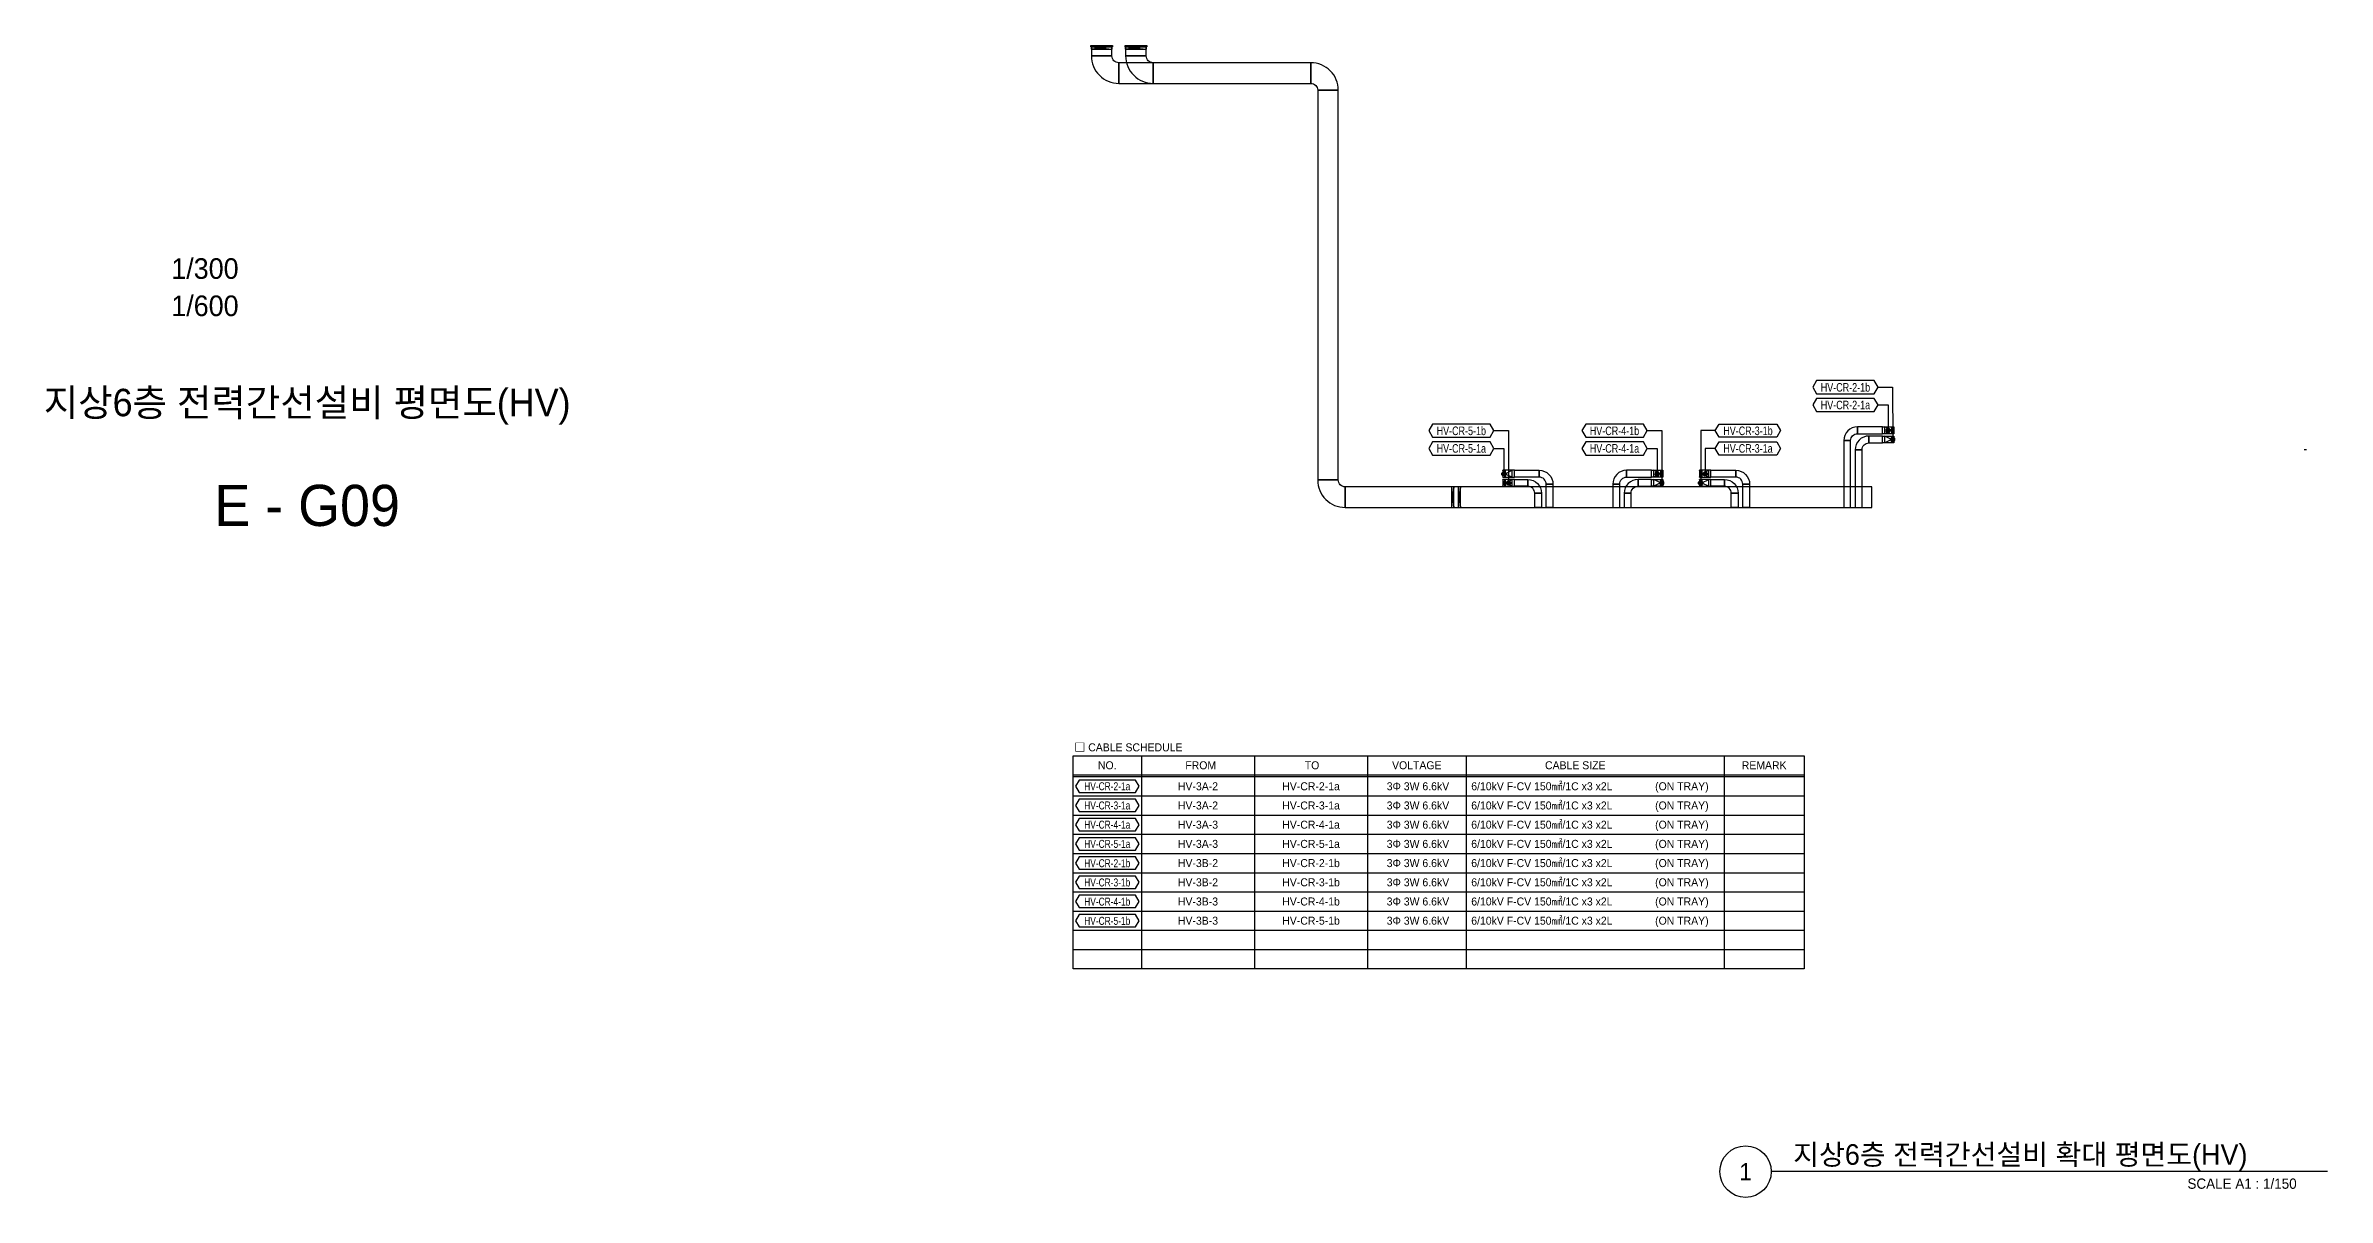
# Model space of a CAD drawing. Header units: millimetres. Extents: x 28900 to 374841, y -351975 to 849955.
# Drawn here: x 221811 to 321611, y 717225 to 767600 of the extents above; entities that cross this region are included whole.
import ezdxf
from ezdxf.enums import TextEntityAlignment as Align

# ---------------------------------------------------------------- set-up
doc = ezdxf.new("R2010")
doc.units = ezdxf.units.MM
doc.header["$LTSCALE"] = 150
for name, color, linetype in [('-----26 Electrical Cable Tray_HV_UT A', 1, 'Continuous'), ('-----26 Electrical Cable Tray_HV_UT B', 71, 'Continuous'), ('-----29 Cable Schedule', 1, 'Continuous'), ('-----29 Indicator', 1, 'Continuous'), ('-----29 주기', 1, 'Continuous'), ('-----30 Text', 2, 'Continuous'), ('-----41 Drawing Title', 2, 'Continuous'), ('-----42 Drawing Number', 2, 'Continuous'), ('-----43 Drawing Scale', 3, 'Continuous'), ('-----99 Cable Schedule', 2, 'Continuous'), ('A-HAT-MATL', 8, 'Continuous')]:
    doc.layers.add(name, color=color, linetype=linetype)
doc.styles.add('ELEC', font='Dotum.ttf')

# ---------------------------------------------------------------- blocks, each defined once
blk = doc.blocks.new('A$550585017316')
at = {"color": 0}
for p, q in [((400, 300), (0, 300)), ((0, 300), (0, 0)), ((0, 0), (400, 0)), ((500, 300), (400, 300)), ((400, 0), (500, 0)), ((500, 0), (500, 300))]:
    blk.add_line(p, q, dxfattribs=at)
at = {"color": 8}
for p, q in [((100, 0), (0, 300)), ((0, 0), (100, 300)), ((100, 150), (400, 300)), ((100, 300), (100, 0)), ((100, 150), (400, 0)), ((400, 0), (400, 300))]:
    blk.add_line(p, q, dxfattribs=at)
blk = doc.blocks.new('A$C9a0ab699')
h = blk.add_hatch(color=0)
edge = h.paths.add_edge_path()
edge.add_arc((64, 64), 64, 720, 1080, ccw=False)
at = {"color": 0}
blk.add_circle((64, 64), 64, dxfattribs=at)

msp = doc.modelspace()

# ---------------------------------------------------------------- linework, layer by layer
at = {"layer": '-----26 Electrical Cable Tray_HV_UT A'}
for points in [[(267550, 767550), (267550, 767450), (268450, 767450), (268450, 767550)], [(268450, 767150), (268450, 767550), (267550, 767550), (267550, 767150)]]:
    msp.add_lwpolyline(points, close=True, dxfattribs=at)
for points in [[(268450, 767550), (267550, 767450)], [(267550, 767550), (268450, 767450)]]:
    msp.add_lwpolyline(points, dxfattribs=at)
at = {"layer": '-----26 Electrical Cable Tray_HV_UT A', "elevation": 0}
for points in [[(268750, 766850), (268750, 766850, -0.414214), (268450, 767150), (268450, 767150), (267550, 767150, 0.414214), (268750, 765950)], [(277150, 765950), (277150, 765950, -0.414214), (277450, 765650), (277450, 765650), (278350, 765650, 0.414214), (277150, 766850)], [(300760, 750325), (300760, 750325, -0.414214), (301060, 750625), (301060, 750625), (301060, 750925, 0.414214), (300460, 750325)], [(278650, 748302), (278650, 748302, -0.414214), (278350, 748602), (278350, 748602), (277450, 748602, 0.414214), (278650, 747402)], [(287441, 748425), (287441, 748425, 0.414214), (287141, 748725), (287141, 748725), (287141, 749025, -0.414214), (287741, 748425)], [(290659, 748425), (290659, 748425, -0.414214), (290959, 748725), (290959, 748725), (290959, 749025, 0.414214), (290359, 748425)], [(296041, 748425), (296041, 748425, 0.414214), (295741, 748725), (295741, 748725), (295741, 749025, -0.414214), (296341, 748425)]]:
    msp.add_lwpolyline(points, format="xyb", close=True, dxfattribs=at)
for points in [[(268750, 765950), (277150, 765950), (277150, 766850), (268750, 766850)], [(278350, 748602), (278350, 765650), (277450, 765650), (277450, 748602)], [(302150, 750925), (301060, 750925), (301060, 750625), (302150, 750625)], [(300760, 747402), (300760, 750325), (300460, 750325), (300460, 747402)], [(286050, 749025), (287141, 749025), (287141, 748725), (286050, 748725)], [(292050, 749025), (290959, 749025), (290959, 748725), (292050, 748725)], [(294650, 749025), (295741, 749025), (295741, 748725), (294650, 748725)], [(278650, 747402), (301693, 747402), (301693, 748302), (278650, 748302)], [(283700, 747402), (283700, 748302), (283600, 748302), (283600, 747402)], [(287441, 747402), (287441, 748425), (287741, 748425), (287741, 747402)], [(290659, 747402), (290659, 748425), (290359, 748425), (290359, 747402)], [(296041, 747402), (296041, 748425), (296341, 748425), (296341, 747402)]]:
    msp.add_lwpolyline(points, close=True, dxfattribs=at)
for points in [[(283600, 748302), (283700, 747402)], [(283700, 748302), (283600, 747402)]]:
    msp.add_lwpolyline(points, dxfattribs=at)
at = {"layer": '-----26 Electrical Cable Tray_HV_UT B'}
for points in [[(269050, 767550), (269050, 767450), (269950, 767450), (269950, 767550)], [(269950, 767150), (269950, 767550), (269050, 767550), (269050, 767150)]]:
    msp.add_lwpolyline(points, close=True, dxfattribs=at)
for points in [[(269950, 767550), (269050, 767450)], [(269050, 767550), (269950, 767450)]]:
    msp.add_lwpolyline(points, dxfattribs=at)
at = {"layer": '-----26 Electrical Cable Tray_HV_UT B', "elevation": 0}
for points in [[(270250, 766850), (270250, 766850, -0.414214), (269950, 767150), (269950, 767150), (269050, 767150, 0.414214), (270250, 765950)], [(277150, 765950), (277150, 765950, -0.414214), (277450, 765650), (277450, 765650), (278350, 765650, 0.414214), (277150, 766850)], [(301260, 749925), (301260, 749925, -0.414214), (301560, 750225), (301560, 750225), (301560, 750525, 0.414214), (300960, 749925)], [(278650, 748302), (278650, 748302, -0.414214), (278350, 748602), (278350, 748602), (277450, 748602, 0.414214), (278650, 747402)], [(286941, 748025), (286941, 748025, 0.414214), (286641, 748325), (286641, 748325), (286641, 748625, -0.414214), (287241, 748025)], [(291159, 748025), (291159, 748025, -0.414214), (291459, 748325), (291459, 748325), (291459, 748625, 0.414214), (290859, 748025)], [(295541, 748025), (295541, 748025, 0.414214), (295241, 748325), (295241, 748325), (295241, 748625, -0.414214), (295841, 748025)]]:
    msp.add_lwpolyline(points, format="xyb", close=True, dxfattribs=at)
for points in [[(270250, 765950), (277150, 765950), (277150, 766850), (270250, 766850)], [(278350, 748602), (278350, 765650), (277450, 765650), (277450, 748602)], [(302150, 750525), (301560, 750525), (301560, 750225), (302150, 750225)], [(301260, 747402), (301260, 749925), (300960, 749925), (300960, 747402)], [(286050, 748625), (286641, 748625), (286641, 748325), (286050, 748325)], [(292050, 748625), (291459, 748625), (291459, 748325), (292050, 748325)], [(294650, 748625), (295241, 748625), (295241, 748325), (294650, 748325)], [(278650, 747402), (301693, 747402), (301693, 748302), (278650, 748302)], [(283400, 747402), (283400, 748302), (283300, 748302), (283300, 747402)], [(286941, 747402), (286941, 748025), (287241, 748025), (287241, 747402)], [(291159, 747402), (291159, 748025), (290859, 748025), (290859, 747402)], [(295541, 747402), (295541, 748025), (295841, 748025), (295841, 747402)]]:
    msp.add_lwpolyline(points, close=True, dxfattribs=at)
for points in [[(283300, 748302), (283400, 747402)], [(283400, 748302), (283300, 747402)]]:
    msp.add_lwpolyline(points, dxfattribs=at)
at = {"layer": '-----29 Cable Schedule'}
for p, q in [((269740, 736544), (269740, 735626)), ((274686, 736544), (274686, 735626)), ((279631, 736544), (279631, 735626)), ((283937, 736544), (283937, 735626)), ((295227, 736544), (295227, 735626))]:
    msp.add_line(p, q, dxfattribs=at)
at = {"layer": '-----29 Cable Schedule', "color": 3}
for p, q in [((266750, 735704), (298727, 735704)), ((266750, 735626), (298727, 735626))]:
    msp.add_line(p, q, dxfattribs=at)
at = {"layer": '-----29 Cable Schedule', "color": 1}
for p, q in [((269740, 735626), (269740, 727226)), ((274686, 735626), (274686, 727226)), ((279631, 735626), (279631, 727226)), ((283937, 735626), (283937, 727226)), ((295227, 735626), (295227, 727226)), ((266750, 734786), (298727, 734786)), ((266750, 733946), (298727, 733946)), ((266750, 733106), (298727, 733106)), ((266750, 732266), (298727, 732266)), ((266750, 731426), (298727, 731426)), ((266750, 730586), (298727, 730586)), ((266750, 729746), (298727, 729746)), ((266750, 728906), (298727, 728906)), ((266750, 728066), (298727, 728066))]:
    msp.add_line(p, q, dxfattribs=at)
at = {"layer": '-----29 Cable Schedule', "color": 3}
msp.add_lwpolyline([(266750, 736544), (298727, 736544), (298727, 727226), (266750, 727226)], close=True, dxfattribs=at)
at = {"layer": '-----29 주기'}
for points in [[(267010, 735476), (266855, 735206), (267010, 734937), (269480, 734937), (269635, 735206), (269480, 735476)], [(267010, 734636), (266855, 734366), (267010, 734097), (269480, 734097), (269635, 734366), (269480, 734636)], [(267010, 733796), (266855, 733526), (267010, 733257), (269480, 733257), (269635, 733526), (269480, 733796)], [(267010, 732956), (266855, 732686), (267010, 732417), (269480, 732417), (269635, 732686), (269480, 732956)], [(267010, 732116), (266855, 731846), (267010, 731577), (269480, 731577), (269635, 731846), (269480, 732116)], [(267010, 731276), (266855, 731006), (267010, 730737), (269480, 730737), (269635, 731006), (269480, 731276)], [(267010, 730436), (266855, 730166), (267010, 729897), (269480, 729897), (269635, 730166), (269480, 730436)], [(267010, 729596), (266855, 729326), (267010, 729057), (269480, 729057), (269635, 729326), (269480, 729596)]]:
    msp.add_lwpolyline(points, close=True, dxfattribs=at)
at = {"layer": '-----41 Drawing Title', "color": 7}
msp.add_line((321611, 718350), (297289, 718350), dxfattribs=at)
msp.add_circle((296164, 718350), 1125, dxfattribs=at)
at = {"layer": '-----99 Cable Schedule', "color": 1, "elevation": 0}
for points in [[(301793, 752371), (301960, 752660), (301793, 752949), (299270, 752949), (299104, 752660), (299270, 752371)], [(301793, 751594), (301960, 751883), (301793, 752171), (299270, 752171), (299104, 751883), (299270, 751594)], [(284993, 750471), (285159, 750760), (284993, 751049), (282470, 751049), (282303, 750760), (282470, 750471)], [(291693, 750471), (291859, 750760), (291693, 751049), (289170, 751049), (289003, 750760), (289170, 750471)], [(295007, 750471), (294841, 750760), (295007, 751049), (297530, 751049), (297697, 750760), (297530, 750471)], [(284993, 749694), (285159, 749983), (284993, 750271), (282470, 750271), (282303, 749983), (282470, 749694)], [(291693, 749694), (291859, 749983), (291693, 750271), (289170, 750271), (289003, 749983), (289170, 749694)], [(295007, 749694), (294841, 749983), (295007, 750271), (297530, 750271), (297697, 749983), (297530, 749694)]]:
    msp.add_lwpolyline(points, close=True, dxfattribs=at)
for points in [[(301960, 752660), (302597, 752660), (302600, 750375)], [(301960, 751883), (302397, 751883), (302397, 750767)], [(285159, 750760), (285797, 750760), (285800, 748475)], [(291859, 750760), (292497, 750760), (292500, 748475)], [(294841, 750760), (294203, 750760), (294200, 748475)], [(285159, 749983), (285597, 749983), (285597, 748867)], [(291859, 749983), (292297, 749983), (292297, 748867)], [(294841, 749983), (294403, 749983), (294403, 748867)]]:
    msp.add_lwpolyline(points, dxfattribs=at)
at = {"color": 0}
for points in [[(267525, 767550), (267525, 767600), (268475, 767600), (268475, 767550), (267525, 767550)], [(267575, 767450), (267550, 767450), (267550, 767550), (268450, 767550), (268450, 767450), (268425, 767450)], [(269025, 767550), (269025, 767600), (269975, 767600), (269975, 767550), (269025, 767550)], [(269075, 767450), (269050, 767450), (269050, 767550), (269950, 767550), (269950, 767450), (269925, 767450)]]:
    msp.add_lwpolyline(points, dxfattribs=at)
at = {"layer": 'A-HAT-MATL', "elevation": 0}
msp.add_lwpolyline([(320700, 749920), (320600, 749920)], dxfattribs=at)

# ---------------------------------------------------------------- block references
at = {"layer": '-----26 Electrical Cable Tray_HV_UT A', "xscale": -1}
for p in [(302650, 750625), (292550, 748725)]:
    msp.add_blockref('A$550585017316', p, dxfattribs=at)
at = {"layer": '-----26 Electrical Cable Tray_HV_UT A'}
for p in [(285550, 748725), (294150, 748725)]:
    msp.add_blockref('A$550585017316', p, dxfattribs=at)
at = {"layer": '-----26 Electrical Cable Tray_HV_UT B', "xscale": -1}
for p in [(302650, 750225), (292550, 748325)]:
    msp.add_blockref('A$550585017316', p, dxfattribs=at)
at = {"layer": '-----26 Electrical Cable Tray_HV_UT B'}
for p in [(285550, 748325), (294150, 748325)]:
    msp.add_blockref('A$550585017316', p, dxfattribs=at)
at = {"layer": '-----99 Cable Schedule', "color": 1, "yscale": 1.5, "zscale": 1.5}
for p, xscale, rotation in [((302493, 750863), -1.5, 90), ((302696, 750471), -1.5, 90), ((285501, 748963), 1.5, 270), ((285704, 748571), 1.5, 270), ((292393, 748963), -1.5, 90), ((292596, 748571), -1.5, 90), ((294104, 748571), 1.5, 270), ((294307, 748963), 1.5, 270)]:
    msp.add_blockref('A$C9a0ab699', p, dxfattribs=dict(at, xscale=xscale, rotation=rotation))

# ---------------------------------------------------------------- texts
at = {"layer": '-----29 Indicator', "color": 2, "linetype": 'Continuous', "style": 'ELEC'}
msp.add_text('□ CABLE SCHEDULE', height=350, dxfattribs=at).set_placement((266808, 736908), align=Align.MIDDLE_LEFT)
at = {"layer": '-----30 Text', "style": 'ELEC'}
msp.add_text('NO.', height=350, dxfattribs=at).set_placement((268245, 736124), align=Align.MIDDLE)
for s, p in [('FROM', (272333, 736124)), ('TO', (277203, 736124)), ('VOLTAGE', (281783, 736124)), ('CABLE SIZE', (288716, 736124)), ('REMARK', (296977, 736124))]:
    msp.add_text(s, height=350, dxfattribs=at).set_placement(p, align=Align.MIDDLE_CENTER)
at = {"layer": '-----30 Text', "linetype": 'Continuous', "style": 'ELEC', "width": 0.8}
for s, p in [('HV-CR-2-1a', (268245, 735206)), ('HV-CR-3-1a', (268245, 734366)), ('HV-CR-4-1a', (268245, 733526)), ('HV-CR-5-1a', (268245, 732686)), ('HV-CR-2-1b', (268245, 731846)), ('HV-CR-3-1b', (268245, 731006)), ('HV-CR-4-1b', (268245, 730166)), ('HV-CR-5-1b', (268245, 729326))]:
    msp.add_text(s, height=350, dxfattribs=at).set_placement(p, align=Align.MIDDLE)
at = {"layer": '-----30 Text', "color": 3, "style": 'ELEC'}
for s, p in [('HV-3A-2', (272213, 735206)), ('HV-3A-2', (272213, 734366)), ('HV-CR-2-1a', (277159, 735206)), ('HV-CR-3-1a', (277159, 734366)), ('3Φ 3W 6.6kV', (281834, 735206)), ('3Φ 3W 6.6kV', (281834, 734366)), ('HV-3A-3', (272213, 733526)), ('HV-CR-4-1a', (277159, 733526)), ('3Φ 3W 6.6kV', (281834, 733526)), ('HV-3A-3', (272213, 732686)), ('HV-CR-5-1a', (277159, 732686)), ('3Φ 3W 6.6kV', (281834, 732686)), ('HV-3B-2', (272213, 731846)), ('HV-CR-2-1b', (277159, 731846)), ('3Φ 3W 6.6kV', (281834, 731846)), ('HV-3B-2', (272213, 731006)), ('HV-CR-3-1b', (277159, 731006)), ('3Φ 3W 6.6kV', (281834, 731006)), ('HV-3B-3', (272213, 730166)), ('HV-CR-4-1b', (277159, 730166)), ('3Φ 3W 6.6kV', (281834, 730166)), ('HV-3B-3', (272213, 729326)), ('HV-CR-5-1b', (277159, 729326)), ('3Φ 3W 6.6kV', (281834, 729326))]:
    msp.add_text(s, height=350, dxfattribs=at).set_placement(p, align=Align.MIDDLE_CENTER)
for p in [(284165, 735206), (284165, 734366), (284165, 733526), (284165, 732686), (284165, 731846), (284165, 731006), (284165, 730166), (284165, 729326)]:
    msp.add_text('6/10kV F-CV 150㎟/1C x3 x2L', height=350, dxfattribs=at).set_placement(p, align=Align.MIDDLE_LEFT)
for p in [(294548, 735206), (294548, 734366), (294548, 733526), (294548, 732686), (294548, 731846), (294548, 731006), (294548, 730166), (294548, 729326)]:
    msp.add_text('(ON TRAY)', height=350, dxfattribs=at).set_placement(p, align=Align.MIDDLE_RIGHT)
at = {"layer": '-----41 Drawing Title', "style": 'ELEC'}
msp.add_text('지상6층 전력간선설비 평면도(HV)', height=1200, dxfattribs=at).set_placement((233250, 751990), align=Align.MIDDLE_CENTER)
at = {"layer": '-----41 Drawing Title', "color": 2, "style": 'ELEC'}
msp.add_text('지상6층 전력간선설비 확대 평면도(HV)', height=900, dxfattribs=at).set_placement((298248, 718650))
at = {"layer": '-----41 Drawing Title', "color": 7, "style": 'ELEC'}
msp.add_text('1', height=750, dxfattribs=at).set_placement((296164, 718350), align=Align.MIDDLE)
at = {"layer": '-----41 Drawing Title', "style": 'ELEC'}
msp.add_text('SCALE A1 : 1/150', height=450, dxfattribs=at).set_placement((320269, 717600), align=Align.RIGHT)
at = {"layer": '-----42 Drawing Number', "style": 'ELEC'}
msp.add_text('E - G09', height=1800, dxfattribs=at).set_placement((233250, 747490), align=Align.MIDDLE_CENTER)
at = {"layer": '-----43 Drawing Scale', "style": 'ELEC'}
for s, p in [('1/300', (228779, 757850)), ('1/600', (228779, 756220))]:
    msp.add_text(s, height=900, dxfattribs=at).set_placement(p, align=Align.MIDDLE_CENTER)
at = {"layer": '-----99 Cable Schedule', "style": 'ELEC', "width": 0.8}
for s, p in [('HV-CR-2-1b', (300532, 752660)), ('HV-CR-2-1a', (300532, 751883)), ('HV-CR-5-1b', (283731, 750760)), ('HV-CR-4-1b', (290431, 750760)), ('HV-CR-3-1b', (296269, 750760)), ('HV-CR-5-1a', (283731, 749983)), ('HV-CR-4-1a', (290431, 749983)), ('HV-CR-3-1a', (296269, 749983))]:
    msp.add_text(s, height=375, dxfattribs=at).set_placement(p, align=Align.MIDDLE)
at = {"color": 0, "style": 'ELEC', "width": 0.7}
for p in [(268024, 767496), (269524, 767496)]:
    msp.add_text('HV 트레이-UT', height=50, dxfattribs=at).set_placement(p, align=Align.MIDDLE_CENTER)

doc.saveas('drawing.dxf')
